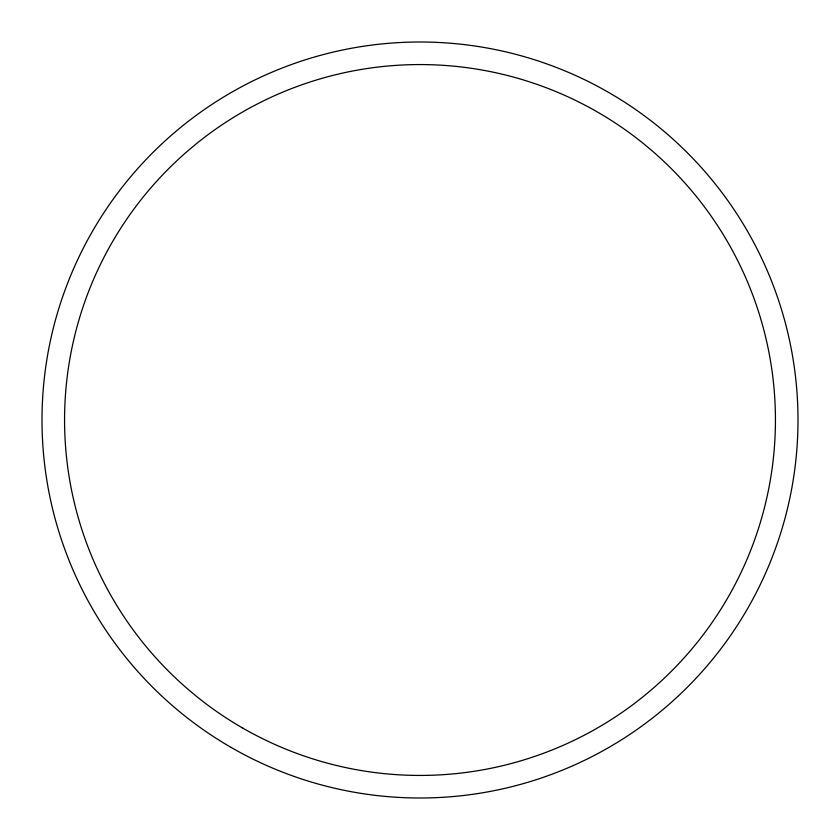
<?xml version="1.0" encoding="UTF-8"?>
<svg xmlns="http://www.w3.org/2000/svg" width="840" height="840" viewBox="0 0 840 840"><rect width="100%" height="100%" fill="white"/><g stroke="black" fill="none" stroke-linecap="round" stroke-linejoin="round"><path stroke-width="1.26" d="M231 747.359A378 378 0 0 0 798 420A378 378 0 0 0 231 92.642A378 378 0 0 0 231 747.359M242.288 727.818A355.435 355.435 0 0 0 775.436 420A355.435 355.435 0 0 0 242.288 112.182A355.435 355.435 0 0 0 242.288 727.818"/></g></svg>
